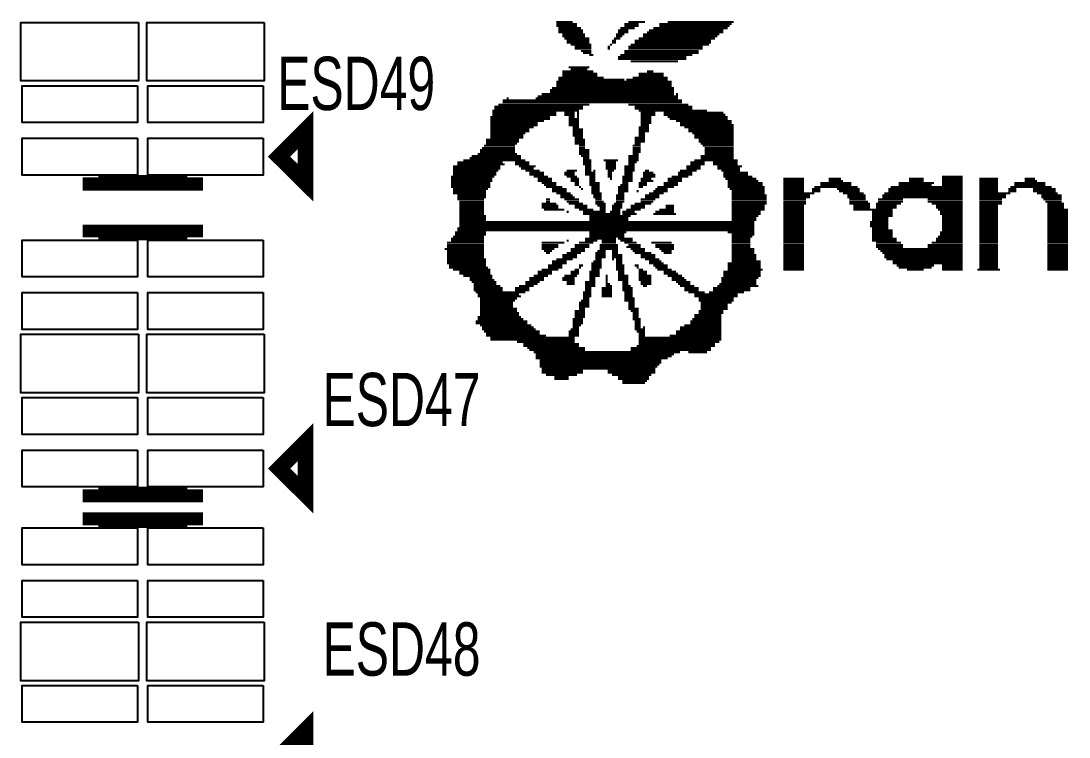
# Model space of a CAD drawing. Extents: x -74 to 86, y -71 to 30.
# Drawn here: x -22.48 to -12.5, y -4.8 to 2.03 of the extents above; entities that cross this region are included whole.
import ezdxf

# ---------------------------------------------------------------- set-up
doc = ezdxf.new("R2010")
doc.units = 0
for name, color, linetype in [('BG_SILKSCREEN_TOP', 2, 'CONTINUOUS'), ('PG_SILKSCREEN_TOP', 6, 'CONTINUOUS'), ('PIN_SOLDERMASK_TOP', 7, 'CONTINUOUS'), ('RD_SILKSCREEN_TOP', 8, 'CONTINUOUS')]:
    doc.layers.add(name, color=color, linetype=linetype)

msp = doc.modelspace()

# ---------------------------------------------------------------- linework, layer by layer
at = {"layer": 'BG_SILKSCREEN_TOP', "const_width": 0.019558}
for points in [[(-17.383506, 2.01676), (-17.22628, 2.01676)], [(-17.383506, 1.997202), (-17.18691, 1.997202)], [(-16.734536, 1.997202), (-16.596868, 1.997202)], [(-16.695166, 2.01676), (-16.53794, 2.01676)], [(-16.400272, 1.997202), (-15.711932, 1.997202)], [(-16.321532, 2.01676), (-15.69212, 2.01676)], [(-17.383506, 1.977644), (-17.18691, 1.977644)], [(-17.363948, 1.957832), (-17.14754, 1.957832)], [(-17.363948, 1.938274), (-17.127982, 1.938274)], [(-17.363948, 1.918462), (-17.127982, 1.918462)], [(-17.324578, 1.898904), (-17.10817, 1.898904)], [(-16.813276, 1.898904), (-16.734536, 1.898904)], [(-16.793464, 1.938274), (-16.695166, 1.938274)], [(-16.793464, 1.918462), (-16.695166, 1.918462)], [(-16.773906, 1.957832), (-16.636238, 1.957832)], [(-16.734536, 1.977644), (-16.596868, 1.977644)], [(-16.557498, 1.898904), (-15.829788, 1.898904)], [(-16.518128, 1.918462), (-15.790672, 1.918462)], [(-16.49857, 1.938274), (-15.790672, 1.938274)], [(-16.4592, 1.957832), (-15.751302, 1.957832)], [(-16.400272, 1.977644), (-15.73149, 1.977644)], [(-17.324578, 1.879092), (-17.10817, 1.879092)], [(-17.304766, 1.859534), (-17.0688, 1.859534)], [(-17.285208, 1.839976), (-17.0688, 1.839976)], [(-17.285208, 1.820164), (-17.0688, 1.820164)], [(-17.245838, 1.800606), (-17.049242, 1.800606)], [(-16.872204, 1.800606), (-16.852646, 1.800606)], [(-16.852646, 1.839976), (-16.813276, 1.839976)], [(-16.852646, 1.820164), (-16.813276, 1.820164)], [(-16.832834, 1.859534), (-16.773906, 1.859534)], [(-16.813276, 1.879092), (-16.754094, 1.879092)], [(-16.675608, 1.800606), (-15.92834, 1.800606)], [(-16.636238, 1.839976), (-15.908528, 1.839976)], [(-16.636238, 1.820164), (-15.908528, 1.820164)], [(-16.596868, 1.859534), (-15.869158, 1.859534)], [(-16.557498, 1.879092), (-15.8496, 1.879092)], [(-17.206468, 1.780794), (-17.049242, 1.780794)], [(-17.206468, 1.761236), (-17.049242, 1.761236)], [(-17.14754, 1.741424), (-17.049242, 1.741424)], [(-17.127982, 1.721866), (-17.049242, 1.721866)], [(-17.0688, 1.702308), (-17.02943, 1.702308)], [(-16.891762, 1.780794), (-16.872204, 1.780794)], [(-16.891762, 1.761236), (-16.872204, 1.761236)], [(-16.773906, 1.702308), (-16.085566, 1.702308)], [(-16.734536, 1.741424), (-16.026638, 1.741424)], [(-16.734536, 1.721866), (-16.026638, 1.721866)], [(-16.695166, 1.780794), (-15.987268, 1.780794)], [(-16.695166, 1.761236), (-15.987268, 1.761236)], [(-16.793464, 1.682496), (-16.144494, 1.682496)], [(-16.793464, 1.662938), (-16.144494, 1.662938)], [(-16.675608, 1.643126), (-16.223234, 1.643126)], [(-17.324578, 1.544828), (-17.02943, 1.544828)], [(-17.324578, 1.52527), (-16.990314, 1.52527)], [(-17.324578, 1.505458), (-16.990314, 1.505458)], [(-17.265396, 1.584198), (-17.0688, 1.584198)], [(-17.245838, 1.56464), (-17.088612, 1.56464)], [(-16.596868, 1.52527), (-16.360902, 1.52527)], [(-16.596868, 1.505458), (-16.360902, 1.505458)], [(-16.518128, 1.544828), (-16.4592, 1.544828)], [(-17.383506, 1.44653), (-16.282162, 1.44653)], [(-17.383506, 1.426972), (-16.282162, 1.426972)], [(-17.383506, 1.40716), (-16.282162, 1.40716)], [(-17.363948, 1.4859), (-16.931132, 1.4859)], [(-17.363948, 1.466088), (-16.734536, 1.466088)], [(-16.714978, 1.466088), (-16.321532, 1.466088)], [(-16.655796, 1.4859), (-16.321532, 1.4859)], [(-17.855438, 1.289304), (-17.83588, 1.289304)], [(-17.580102, 1.289304), (-16.223234, 1.289304)], [(-17.560544, 1.308862), (-16.223234, 1.308862)], [(-17.521174, 1.328674), (-16.262604, 1.328674)], [(-17.442434, 1.36779), (-16.262604, 1.36779)], [(-17.442434, 1.348232), (-16.262604, 1.348232)], [(-17.422876, 1.387602), (-16.262604, 1.387602)], [(-16.242792, 1.328674), (-16.223234, 1.328674)], [(-17.973548, 1.210564), (-17.127982, 1.210564)], [(-17.973548, 1.191006), (-17.127982, 1.191006)], [(-17.934178, 1.230122), (-17.0688, 1.230122)], [(-17.894808, 1.269492), (-16.183864, 1.269492)], [(-17.894808, 1.249934), (-16.183864, 1.249934)], [(-16.695166, 1.230122), (-16.124936, 1.230122)], [(-16.636238, 1.210564), (-16.085566, 1.210564)], [(-16.636238, 1.191006), (-16.085566, 1.191006)], [(-18.012918, 1.112266), (-17.442434, 1.112266)], [(-18.012918, 1.092454), (-17.442434, 1.092454)], [(-17.993106, 1.171194), (-17.167098, 1.171194)], [(-17.993106, 1.151636), (-17.383506, 1.151636)], [(-17.993106, 1.131824), (-17.383506, 1.131824)], [(-17.304766, 1.151636), (-17.206468, 1.151636)], [(-17.304766, 1.131824), (-17.206468, 1.131824)], [(-17.265396, 1.112266), (-17.206468, 1.112266)], [(-17.265396, 1.092454), (-17.167098, 1.092454)], [(-17.18691, 1.151636), (-17.167098, 1.151636)], [(-17.18691, 1.131824), (-17.167098, 1.131824)], [(-17.18691, 1.112266), (-17.167098, 1.112266)], [(-16.596868, 1.171194), (-15.947898, 1.171194)], [(-16.57731, 1.151636), (-16.439642, 1.151636)], [(-16.57731, 1.131824), (-16.439642, 1.131824)], [(-16.57731, 1.112266), (-16.478758, 1.112266)], [(-16.57731, 1.092454), (-16.478758, 1.092454)], [(-16.360902, 1.151636), (-15.790672, 1.151636)], [(-16.360902, 1.131824), (-15.77086, 1.131824)], [(-16.321532, 1.112266), (-15.751302, 1.112266)], [(-16.301974, 1.092454), (-15.751302, 1.092454)], [(-18.012918, 1.072896), (-17.501616, 1.072896)], [(-18.012918, 1.053338), (-17.560544, 1.053338)], [(-18.012918, 1.033526), (-17.560544, 1.033526)], [(-18.012918, 1.013968), (-17.599914, 1.013968)], [(-18.012918, 0.994156), (-17.639284, 0.994156)], [(-17.265396, 1.072896), (-17.167098, 1.072896)], [(-17.265396, 1.053338), (-17.167098, 1.053338)], [(-17.265396, 1.033526), (-17.167098, 1.033526)], [(-17.22628, 1.013968), (-17.167098, 1.013968)], [(-17.22628, 0.994156), (-17.127982, 0.994156)], [(-16.596868, 1.013968), (-16.49857, 1.013968)], [(-16.596868, 0.994156), (-16.49857, 0.994156)], [(-16.57731, 1.072896), (-16.478758, 1.072896)], [(-16.57731, 1.053338), (-16.478758, 1.053338)], [(-16.57731, 1.033526), (-16.49857, 1.033526)], [(-16.242792, 1.072896), (-15.711932, 1.072896)], [(-16.203676, 1.053338), (-15.711932, 1.053338)], [(-16.203676, 1.033526), (-15.69212, 1.033526)], [(-16.164306, 1.013968), (-15.69212, 1.013968)], [(-16.124936, 0.994156), (-15.69212, 0.994156)], [(-18.052034, 0.895858), (-17.737582, 0.895858)], [(-18.012918, 0.974598), (-17.639284, 0.974598)], [(-18.012918, 0.954786), (-17.6784, 0.954786)], [(-18.012918, 0.935228), (-17.698212, 0.935228)], [(-18.012918, 0.91567), (-17.698212, 0.91567)], [(-17.22628, 0.974598), (-17.127982, 0.974598)], [(-17.22628, 0.954786), (-17.127982, 0.954786)], [(-17.22628, 0.935228), (-17.127982, 0.935228)], [(-17.206468, 0.91567), (-17.127982, 0.91567)], [(-17.206468, 0.895858), (-17.10817, 0.895858)], [(-16.636238, 0.91567), (-16.53794, 0.91567)], [(-16.636238, 0.895858), (-16.53794, 0.895858)], [(-16.596868, 0.974598), (-16.49857, 0.974598)], [(-16.596868, 0.954786), (-16.53794, 0.954786)], [(-16.596868, 0.935228), (-16.53794, 0.935228)], [(-16.124936, 0.974598), (-15.69212, 0.974598)], [(-16.085566, 0.954786), (-15.69212, 0.954786)], [(-16.066008, 0.935228), (-15.69212, 0.935228)], [(-16.066008, 0.91567), (-15.69212, 0.91567)], [(-16.026638, 0.895858), (-15.69212, 0.895858)], [(-18.111216, 0.79756), (-17.776952, 0.79756)], [(-18.091404, 0.817118), (-17.776952, 0.817118)], [(-18.071846, 0.83693), (-17.776952, 0.83693)], [(-18.052034, 0.8763), (-17.737582, 0.8763)], [(-18.052034, 0.856488), (-17.75714, 0.856488)], [(-17.206468, 0.8763), (-17.10817, 0.8763)], [(-17.206468, 0.856488), (-17.10817, 0.856488)], [(-17.167098, 0.83693), (-17.10817, 0.83693)], [(-17.167098, 0.817118), (-17.10817, 0.817118)], [(-17.167098, 0.79756), (-17.0688, 0.79756)], [(-16.655796, 0.83693), (-16.57731, 0.83693)], [(-16.655796, 0.817118), (-16.57731, 0.817118)], [(-16.655796, 0.79756), (-16.57731, 0.79756)], [(-16.636238, 0.8763), (-16.53794, 0.8763)], [(-16.636238, 0.856488), (-16.57731, 0.856488)], [(-16.026638, 0.8763), (-15.69212, 0.8763)], [(-16.006826, 0.856488), (-15.69212, 0.856488)], [(-15.987268, 0.83693), (-15.69212, 0.83693)], [(-15.967456, 0.817118), (-15.69212, 0.817118)], [(-15.967456, 0.79756), (-15.69212, 0.79756)], [(-18.268442, 0.699262), (-17.6784, 0.699262)], [(-18.209514, 0.71882), (-17.71777, 0.71882)], [(-18.189702, 0.738632), (-17.71777, 0.738632)], [(-18.130774, 0.75819), (-17.75714, 0.75819)], [(-18.111216, 0.778002), (-17.776952, 0.778002)], [(-17.167098, 0.778002), (-17.0688, 0.778002)], [(-17.167098, 0.75819), (-17.0688, 0.75819)], [(-17.14754, 0.738632), (-17.0688, 0.738632)], [(-17.127982, 0.71882), (-17.0688, 0.71882)], [(-17.127982, 0.699262), (-17.049242, 0.699262)], [(-16.931132, 0.699262), (-16.793464, 0.699262)], [(-16.695166, 0.738632), (-16.596868, 0.738632)], [(-16.695166, 0.71882), (-16.596868, 0.71882)], [(-16.695166, 0.699262), (-16.596868, 0.699262)], [(-16.655796, 0.778002), (-16.57731, 0.778002)], [(-16.655796, 0.75819), (-16.596868, 0.75819)], [(-16.066008, 0.699262), (-15.653004, 0.699262)], [(-16.006826, 0.738632), (-15.69212, 0.738632)], [(-16.006826, 0.71882), (-15.69212, 0.71882)], [(-15.967456, 0.778002), (-15.69212, 0.778002)], [(-15.967456, 0.75819), (-15.69212, 0.75819)], [(-18.36674, 0.640334), (-17.91462, 0.640334)], [(-18.36674, 0.620522), (-17.91462, 0.620522)], [(-18.36674, 0.600964), (-17.934178, 0.600964)], [(-18.32737, 0.67945), (-17.894808, 0.67945)], [(-18.32737, 0.659892), (-17.87525, 0.659892)], [(-17.776952, 0.67945), (-17.639284, 0.67945)], [(-17.776952, 0.659892), (-17.639284, 0.659892)], [(-17.737582, 0.640334), (-17.580102, 0.640334)], [(-17.71777, 0.620522), (-17.599914, 0.620522)], [(-17.6784, 0.600964), (-17.540732, 0.600964)], [(-17.285208, 0.600964), (-17.18691, 0.600964)], [(-17.127982, 0.67945), (-17.049242, 0.67945)], [(-17.127982, 0.659892), (-17.049242, 0.659892)], [(-17.10817, 0.640334), (-17.049242, 0.640334)], [(-17.10817, 0.620522), (-17.049242, 0.620522)], [(-17.10817, 0.600964), (-17.049242, 0.600964)], [(-17.02943, 0.600964), (-17.009872, 0.600964)], [(-16.911574, 0.67945), (-16.813276, 0.67945)], [(-16.911574, 0.659892), (-16.813276, 0.659892)], [(-16.911574, 0.640334), (-16.813276, 0.640334)], [(-16.911574, 0.620522), (-16.813276, 0.620522)], [(-16.891762, 0.600964), (-16.832834, 0.600964)], [(-16.734536, 0.640334), (-16.636238, 0.640334)], [(-16.734536, 0.620522), (-16.636238, 0.620522)], [(-16.734536, 0.600964), (-16.636238, 0.600964)], [(-16.695166, 0.67945), (-16.616426, 0.67945)], [(-16.695166, 0.659892), (-16.636238, 0.659892)], [(-16.53794, 0.600964), (-16.49857, 0.600964)], [(-16.203676, 0.600964), (-16.046196, 0.600964)], [(-16.144494, 0.640334), (-16.006826, 0.640334)], [(-16.144494, 0.620522), (-16.006826, 0.620522)], [(-16.105124, 0.67945), (-15.967456, 0.67945)], [(-16.105124, 0.659892), (-15.967456, 0.659892)], [(-15.88897, 0.67945), (-15.653004, 0.67945)], [(-15.88897, 0.659892), (-15.653004, 0.659892)], [(-15.8496, 0.640334), (-15.613634, 0.640334)], [(-15.8496, 0.620522), (-15.633192, 0.620522)], [(-15.81023, 0.600964), (-15.633192, 0.600964)], [(-18.386552, 0.541782), (-17.973548, 0.541782)], [(-18.386552, 0.522224), (-17.993106, 0.522224)], [(-18.386552, 0.502666), (-17.993106, 0.502666)], [(-18.36674, 0.581152), (-17.953736, 0.581152)], [(-18.36674, 0.561594), (-17.953736, 0.561594)], [(-17.639284, 0.581152), (-17.501616, 0.581152)], [(-17.639284, 0.561594), (-17.501616, 0.561594)], [(-17.599914, 0.541782), (-17.462246, 0.541782)], [(-17.560544, 0.522224), (-17.422876, 0.522224)], [(-17.560544, 0.502666), (-17.422876, 0.502666)], [(-17.304766, 0.581152), (-17.206468, 0.581152)], [(-17.304766, 0.561594), (-17.206468, 0.561594)], [(-17.285208, 0.541782), (-17.18691, 0.541782)], [(-17.245838, 0.522224), (-17.167098, 0.522224)], [(-17.245838, 0.502666), (-17.167098, 0.502666)], [(-17.10817, 0.581152), (-17.009872, 0.581152)], [(-17.10817, 0.561594), (-17.009872, 0.561594)], [(-17.0688, 0.541782), (-17.009872, 0.541782)], [(-17.0688, 0.522224), (-17.009872, 0.522224)], [(-17.0688, 0.502666), (-17.009872, 0.502666)], [(-16.891762, 0.581152), (-16.852646, 0.581152)], [(-16.891762, 0.561594), (-16.852646, 0.561594)], [(-16.891762, 0.541782), (-16.852646, 0.541782)], [(-16.872204, 0.522224), (-16.852646, 0.522224)], [(-16.754094, 0.541782), (-16.655796, 0.541782)], [(-16.754094, 0.522224), (-16.655796, 0.522224)], [(-16.754094, 0.502666), (-16.655796, 0.502666)], [(-16.734536, 0.581152), (-16.655796, 0.581152)], [(-16.734536, 0.561594), (-16.655796, 0.561594)], [(-16.57731, 0.522224), (-16.478758, 0.522224)], [(-16.57731, 0.502666), (-16.4592, 0.502666)], [(-16.557498, 0.581152), (-16.4592, 0.581152)], [(-16.557498, 0.561594), (-16.439642, 0.561594)], [(-16.557498, 0.541782), (-16.439642, 0.541782)], [(-16.321532, 0.522224), (-16.183864, 0.522224)], [(-16.321532, 0.502666), (-16.183864, 0.502666)], [(-16.282162, 0.541782), (-16.124936, 0.541782)], [(-16.223234, 0.581152), (-16.085566, 0.581152)], [(-16.223234, 0.561594), (-16.085566, 0.561594)], [(-15.790672, 0.581152), (-15.554452, 0.581152)], [(-15.790672, 0.561594), (-15.554452, 0.561594)], [(-15.790672, 0.541782), (-15.515336, 0.541782)], [(-15.77086, 0.522224), (-15.475966, 0.522224)], [(-15.751302, 0.502666), (-15.456154, 0.502666)], [(-15.220188, 0.522224), (-15.023592, 0.522224)], [(-15.220188, 0.502666), (-15.023592, 0.502666)], [(-14.787626, 0.522224), (-14.669516, 0.522224)], [(-14.787626, 0.502666), (-14.649958, 0.502666)], [(-14.020546, 0.522224), (-13.882878, 0.522224)], [(-14.020546, 0.502666), (-13.882878, 0.502666)], [(-13.706094, 0.541782), (-13.509244, 0.541782)], [(-13.706094, 0.522224), (-13.509244, 0.522224)], [(-13.706094, 0.502666), (-13.509244, 0.502666)], [(-13.352018, 0.522224), (-13.17498, 0.522224)], [(-13.352018, 0.502666), (-13.17498, 0.502666)], [(-12.919456, 0.522224), (-12.820904, 0.522224)], [(-12.919456, 0.502666), (-12.801346, 0.502666)], [(-18.386552, 0.482854), (-18.012918, 0.482854)], [(-18.386552, 0.463296), (-18.012918, 0.463296)], [(-18.386552, 0.443484), (-18.012918, 0.443484)], [(-18.36674, 0.423926), (-18.032476, 0.423926)], [(-18.36674, 0.404368), (-18.052034, 0.404368)], [(-17.521174, 0.482854), (-17.383506, 0.482854)], [(-17.501616, 0.463296), (-17.383506, 0.463296)], [(-17.481804, 0.443484), (-17.324578, 0.443484)], [(-17.422876, 0.423926), (-17.285208, 0.423926)], [(-17.422876, 0.404368), (-17.285208, 0.404368)], [(-17.206468, 0.482854), (-17.167098, 0.482854)], [(-17.206468, 0.463296), (-17.167098, 0.463296)], [(-17.167098, 0.443484), (-17.14754, 0.443484)], [(-17.14754, 0.423926), (-17.127982, 0.423926)], [(-17.0688, 0.482854), (-16.970502, 0.482854)], [(-17.0688, 0.463296), (-16.970502, 0.463296)], [(-17.049242, 0.443484), (-16.970502, 0.443484)], [(-17.049242, 0.423926), (-16.970502, 0.423926)], [(-17.049242, 0.404368), (-16.970502, 0.404368)], [(-16.793464, 0.443484), (-16.695166, 0.443484)], [(-16.793464, 0.423926), (-16.695166, 0.423926)], [(-16.793464, 0.404368), (-16.695166, 0.404368)], [(-16.773906, 0.463296), (-16.695166, 0.463296)], [(-16.754094, 0.482854), (-16.695166, 0.482854)], [(-16.616426, 0.404368), (-16.596868, 0.404368)], [(-16.596868, 0.482854), (-16.518128, 0.482854)], [(-16.596868, 0.463296), (-16.518128, 0.463296)], [(-16.596868, 0.443484), (-16.557498, 0.443484)], [(-16.4592, 0.404368), (-16.321532, 0.404368)], [(-16.439642, 0.423926), (-16.321532, 0.423926)], [(-16.41983, 0.443484), (-16.262604, 0.443484)], [(-16.360902, 0.482854), (-16.223234, 0.482854)], [(-16.360902, 0.463296), (-16.223234, 0.463296)], [(-15.751302, 0.482854), (-15.417038, 0.482854)], [(-15.751302, 0.463296), (-15.417038, 0.463296)], [(-15.751302, 0.443484), (-15.397226, 0.443484)], [(-15.73149, 0.423926), (-15.397226, 0.423926)], [(-15.711932, 0.404368), (-15.397226, 0.404368)], [(-15.220188, 0.482854), (-15.023592, 0.482854)], [(-15.220188, 0.463296), (-15.023592, 0.463296)], [(-15.220188, 0.443484), (-15.023592, 0.443484)], [(-15.220188, 0.423926), (-15.023592, 0.423926)], [(-15.220188, 0.404368), (-15.023592, 0.404368)], [(-14.944852, 0.423926), (-14.866366, 0.423926)], [(-14.944852, 0.404368), (-14.866366, 0.404368)], [(-14.925294, 0.443484), (-14.51229, 0.443484)], [(-14.866366, 0.482854), (-14.571218, 0.482854)], [(-14.866366, 0.463296), (-14.571218, 0.463296)], [(-14.708886, 0.423926), (-14.492732, 0.423926)], [(-14.689328, 0.404368), (-14.492732, 0.404368)], [(-14.217396, 0.423926), (-13.509244, 0.423926)], [(-14.217396, 0.404368), (-13.509244, 0.404368)], [(-14.197584, 0.443484), (-13.509244, 0.443484)], [(-14.118844, 0.482854), (-13.78458, 0.482854)], [(-14.118844, 0.463296), (-13.804392, 0.463296)], [(-13.706094, 0.482854), (-13.509244, 0.482854)], [(-13.706094, 0.463296), (-13.509244, 0.463296)], [(-13.352018, 0.482854), (-13.17498, 0.482854)], [(-13.352018, 0.463296), (-13.17498, 0.463296)], [(-13.352018, 0.443484), (-13.17498, 0.443484)], [(-13.352018, 0.423926), (-13.17498, 0.423926)], [(-13.352018, 0.404368), (-13.17498, 0.404368)], [(-13.076682, 0.423926), (-12.997942, 0.423926)], [(-13.076682, 0.404368), (-12.997942, 0.404368)], [(-13.057124, 0.443484), (-12.663678, 0.443484)], [(-13.017754, 0.482854), (-12.722606, 0.482854)], [(-13.017754, 0.463296), (-12.722606, 0.463296)], [(-12.840716, 0.423926), (-12.624308, 0.423926)], [(-12.840716, 0.404368), (-12.624308, 0.404368)], [(-18.36674, 0.384556), (-18.052034, 0.384556)], [(-18.32737, 0.364998), (-18.052034, 0.364998)], [(-18.32737, 0.345186), (-18.052034, 0.345186)], [(-18.32737, 0.325628), (-18.071846, 0.325628)], [(-18.307812, 0.305816), (-18.071846, 0.305816)], [(-17.481804, 0.325628), (-17.442434, 0.325628)], [(-17.481804, 0.305816), (-17.442434, 0.305816)], [(-17.383506, 0.384556), (-17.245838, 0.384556)], [(-17.344136, 0.364998), (-17.22628, 0.364998)], [(-17.344136, 0.345186), (-17.206468, 0.345186)], [(-17.304766, 0.325628), (-17.167098, 0.325628)], [(-17.285208, 0.305816), (-17.167098, 0.305816)], [(-17.049242, 0.384556), (-16.950944, 0.384556)], [(-17.02943, 0.364998), (-16.950944, 0.364998)], [(-17.02943, 0.345186), (-16.950944, 0.345186)], [(-17.009872, 0.325628), (-16.950944, 0.325628)], [(-17.009872, 0.305816), (-16.931132, 0.305816)], [(-16.813276, 0.364998), (-16.734536, 0.364998)], [(-16.813276, 0.345186), (-16.734536, 0.345186)], [(-16.813276, 0.325628), (-16.734536, 0.325628)], [(-16.813276, 0.305816), (-16.734536, 0.305816)], [(-16.793464, 0.384556), (-16.734536, 0.384556)], [(-16.57731, 0.325628), (-16.439642, 0.325628)], [(-16.57731, 0.305816), (-16.4592, 0.305816)], [(-16.53794, 0.364998), (-16.400272, 0.364998)], [(-16.53794, 0.345186), (-16.400272, 0.345186)], [(-16.49857, 0.384556), (-16.360902, 0.384556)], [(-15.711932, 0.384556), (-15.397226, 0.384556)], [(-15.711932, 0.364998), (-15.377668, 0.364998)], [(-15.711932, 0.345186), (-15.377668, 0.345186)], [(-15.711932, 0.325628), (-15.377668, 0.325628)], [(-15.711932, 0.305816), (-15.377668, 0.305816)], [(-15.220188, 0.384556), (-14.925294, 0.384556)], [(-15.220188, 0.364998), (-14.964664, 0.364998)], [(-15.220188, 0.345186), (-14.964664, 0.345186)], [(-15.220188, 0.325628), (-15.004034, 0.325628)], [(-15.220188, 0.305816), (-15.004034, 0.305816)], [(-14.649958, 0.384556), (-14.453362, 0.384556)], [(-14.610588, 0.364998), (-14.43355, 0.364998)], [(-14.610588, 0.345186), (-14.43355, 0.345186)], [(-14.59103, 0.325628), (-14.43355, 0.325628)], [(-14.59103, 0.305816), (-14.413992, 0.305816)], [(-14.315694, 0.325628), (-14.079728, 0.325628)], [(-14.315694, 0.305816), (-14.079728, 0.305816)], [(-14.276324, 0.364998), (-13.509244, 0.364998)], [(-14.276324, 0.345186), (-13.509244, 0.345186)], [(-14.256512, 0.384556), (-13.509244, 0.384556)], [(-13.843762, 0.325628), (-13.509244, 0.325628)], [(-13.843762, 0.305816), (-13.509244, 0.305816)], [(-13.352018, 0.384556), (-13.057124, 0.384556)], [(-13.352018, 0.364998), (-13.09624, 0.364998)], [(-13.352018, 0.345186), (-13.09624, 0.345186)], [(-13.352018, 0.325628), (-13.13561, 0.325628)], [(-13.352018, 0.305816), (-13.13561, 0.305816)], [(-12.801346, 0.384556), (-12.60475, 0.384556)], [(-12.761976, 0.364998), (-12.56538, 0.364998)], [(-12.761976, 0.345186), (-12.56538, 0.345186)], [(-12.742418, 0.325628), (-12.56538, 0.325628)], [(-12.722606, 0.305816), (-12.56538, 0.305816)], [(-18.307812, 0.286258), (-18.071846, 0.286258)], [(-18.307812, 0.2667), (-18.071846, 0.2667)], [(-18.307812, 0.246888), (-18.071846, 0.246888)], [(-18.307812, 0.22733), (-18.071846, 0.22733)], [(-18.307812, 0.207518), (-18.071846, 0.207518)], [(-17.521174, 0.286258), (-17.383506, 0.286258)], [(-17.521174, 0.2667), (-17.363948, 0.2667)], [(-17.521174, 0.246888), (-17.363948, 0.246888)], [(-17.501616, 0.22733), (-17.304766, 0.22733)], [(-17.285208, 0.207518), (-17.265396, 0.207518)], [(-17.265396, 0.286258), (-17.127982, 0.286258)], [(-17.206468, 0.2667), (-17.088612, 0.2667)], [(-17.206468, 0.246888), (-17.088612, 0.246888)], [(-17.167098, 0.22733), (-17.02943, 0.22733)], [(-17.127982, 0.207518), (-16.911574, 0.207518)], [(-17.009872, 0.286258), (-16.911574, 0.286258)], [(-16.990314, 0.2667), (-16.911574, 0.2667)], [(-16.970502, 0.246888), (-16.911574, 0.246888)], [(-16.970502, 0.22733), (-16.911574, 0.22733)], [(-16.872204, 0.207518), (-16.773906, 0.207518)], [(-16.852646, 0.2667), (-16.754094, 0.2667)], [(-16.852646, 0.246888), (-16.754094, 0.246888)], [(-16.852646, 0.22733), (-16.773906, 0.22733)], [(-16.832834, 0.286258), (-16.754094, 0.286258)], [(-16.754094, 0.207518), (-16.636238, 0.207518)], [(-16.714978, 0.22733), (-16.57731, 0.22733)], [(-16.675608, 0.2667), (-16.53794, 0.2667)], [(-16.675608, 0.246888), (-16.53794, 0.246888)], [(-16.636238, 0.286258), (-16.478758, 0.286258)], [(-16.439642, 0.207518), (-16.262604, 0.207518)], [(-16.400272, 0.22733), (-16.262604, 0.22733)], [(-16.34109, 0.2667), (-16.262604, 0.2667)], [(-16.34109, 0.246888), (-16.262604, 0.246888)], [(-15.711932, 0.286258), (-15.377668, 0.286258)], [(-15.711932, 0.2667), (-15.397226, 0.2667)], [(-15.711932, 0.246888), (-15.397226, 0.246888)], [(-15.711932, 0.22733), (-15.397226, 0.22733)], [(-15.711932, 0.207518), (-15.436596, 0.207518)], [(-15.220188, 0.286258), (-15.004034, 0.286258)], [(-15.220188, 0.2667), (-15.023592, 0.2667)], [(-15.220188, 0.246888), (-15.023592, 0.246888)], [(-15.220188, 0.22733), (-15.023592, 0.22733)], [(-15.220188, 0.207518), (-15.023592, 0.207518)], [(-14.59103, 0.286258), (-14.39418, 0.286258)], [(-14.55166, 0.2667), (-14.39418, 0.2667)], [(-14.55166, 0.246888), (-14.39418, 0.246888)], [(-14.55166, 0.22733), (-14.178026, 0.22733)], [(-14.374622, 0.207518), (-14.178026, 0.207518)], [(-14.335252, 0.286258), (-14.099286, 0.286258)], [(-14.335252, 0.2667), (-14.138656, 0.2667)], [(-14.335252, 0.246888), (-14.138656, 0.246888)], [(-13.804392, 0.286258), (-13.509244, 0.286258)], [(-13.765022, 0.2667), (-13.509244, 0.2667)], [(-13.765022, 0.246888), (-13.509244, 0.246888)], [(-13.74521, 0.22733), (-13.509244, 0.22733)], [(-13.725652, 0.207518), (-13.509244, 0.207518)], [(-13.352018, 0.286258), (-13.13561, 0.286258)], [(-13.352018, 0.2667), (-13.17498, 0.2667)], [(-13.352018, 0.246888), (-13.17498, 0.246888)], [(-13.352018, 0.22733), (-13.17498, 0.22733)], [(-13.352018, 0.207518), (-13.17498, 0.207518)], [(-12.703048, 0.286258), (-12.545568, 0.286258)], [(-12.703048, 0.2667), (-12.545568, 0.2667)], [(-12.703048, 0.246888), (-12.545568, 0.246888)], [(-12.703048, 0.22733), (-12.506452, 0.22733)], [(-12.703048, 0.207518), (-12.506452, 0.207518)], [(-18.307812, 0.18796), (-18.071846, 0.18796)], [(-18.307812, 0.168148), (-18.052034, 0.168148)], [(-18.307812, 0.14859), (-18.052034, 0.14859)], [(-18.307812, 0.129032), (-18.052034, 0.129032)], [(-18.307812, 0.10922), (-15.495524, 0.10922)], [(-17.127982, 0.18796), (-16.773906, 0.18796)], [(-17.0688, 0.168148), (-16.675608, 0.168148)], [(-17.0688, 0.14859), (-16.695166, 0.14859)], [(-17.0688, 0.129032), (-16.695166, 0.129032)], [(-16.754094, 0.18796), (-16.616426, 0.18796)], [(-16.4592, 0.18796), (-16.242792, 0.18796)], [(-15.711932, 0.18796), (-15.436596, 0.18796)], [(-15.711932, 0.168148), (-15.456154, 0.168148)], [(-15.711932, 0.14859), (-15.475966, 0.14859)], [(-15.711932, 0.129032), (-15.475966, 0.129032)], [(-15.220188, 0.18796), (-15.023592, 0.18796)], [(-15.220188, 0.168148), (-15.023592, 0.168148)], [(-15.220188, 0.14859), (-15.023592, 0.14859)], [(-15.220188, 0.129032), (-15.023592, 0.129032)], [(-15.220188, 0.10922), (-15.023592, 0.10922)], [(-14.39418, 0.10922), (-14.217396, 0.10922)], [(-14.374622, 0.18796), (-14.178026, 0.18796)], [(-14.374622, 0.168148), (-14.178026, 0.168148)], [(-14.374622, 0.14859), (-14.217396, 0.14859)], [(-14.374622, 0.129032), (-14.217396, 0.129032)], [(-13.725652, 0.18796), (-13.509244, 0.18796)], [(-13.706094, 0.168148), (-13.509244, 0.168148)], [(-13.706094, 0.14859), (-13.509244, 0.14859)], [(-13.706094, 0.129032), (-13.509244, 0.129032)], [(-13.706094, 0.10922), (-13.509244, 0.10922)], [(-13.352018, 0.18796), (-13.17498, 0.18796)], [(-13.352018, 0.168148), (-13.17498, 0.168148)], [(-13.352018, 0.14859), (-13.17498, 0.14859)], [(-13.352018, 0.129032), (-13.17498, 0.129032)], [(-13.352018, 0.10922), (-13.17498, 0.10922)], [(-12.703048, 0.18796), (-12.506452, 0.18796)], [(-12.703048, 0.168148), (-12.506452, 0.168148)], [(-12.703048, 0.14859), (-12.506452, 0.14859)], [(-12.703048, 0.129032), (-12.506452, 0.129032)], [(-12.703048, 0.10922), (-12.506452, 0.10922)], [(-18.347182, 0.010922), (-18.052034, 0.010922)], [(-18.347182, -0.008636), (-18.052034, -0.008636)], [(-18.32737, 0.050292), (-15.495524, 0.050292)], [(-18.32737, 0.03048), (-15.495524, 0.03048)], [(-18.307812, 0.089662), (-15.495524, 0.089662)], [(-18.307812, 0.06985), (-15.495524, 0.06985)], [(-17.0688, 0.010922), (-16.714978, 0.010922)], [(-17.0688, -0.008636), (-16.734536, -0.008636)], [(-15.751302, 0.010922), (-15.495524, 0.010922)], [(-15.711932, -0.008636), (-15.495524, -0.008636)], [(-15.220188, 0.089662), (-15.023592, 0.089662)], [(-15.220188, 0.06985), (-15.023592, 0.06985)], [(-15.220188, 0.050292), (-15.023592, 0.050292)], [(-15.220188, 0.03048), (-15.023592, 0.03048)], [(-15.220188, 0.010922), (-15.023592, 0.010922)], [(-15.220188, -0.008636), (-15.023592, -0.008636)], [(-14.39418, 0.089662), (-14.217396, 0.089662)], [(-14.39418, 0.06985), (-14.217396, 0.06985)], [(-14.374622, 0.050292), (-14.217396, 0.050292)], [(-14.374622, 0.03048), (-14.178026, 0.03048)], [(-14.374622, 0.010922), (-14.178026, 0.010922)], [(-14.374622, -0.008636), (-14.178026, -0.008636)], [(-13.725652, 0.010922), (-13.509244, 0.010922)], [(-13.725652, -0.008636), (-13.509244, -0.008636)], [(-13.706094, 0.089662), (-13.509244, 0.089662)], [(-13.706094, 0.06985), (-13.509244, 0.06985)], [(-13.706094, 0.050292), (-13.509244, 0.050292)], [(-13.706094, 0.03048), (-13.509244, 0.03048)], [(-13.352018, 0.089662), (-13.17498, 0.089662)], [(-13.352018, 0.06985), (-13.17498, 0.06985)], [(-13.352018, 0.050292), (-13.17498, 0.050292)], [(-13.352018, 0.03048), (-13.17498, 0.03048)], [(-13.352018, 0.010922), (-13.17498, 0.010922)], [(-13.352018, -0.008636), (-13.17498, -0.008636)], [(-12.703048, 0.089662), (-12.506452, 0.089662)], [(-12.703048, 0.06985), (-12.506452, 0.06985)], [(-12.703048, 0.050292), (-12.506452, 0.050292)], [(-12.703048, 0.03048), (-12.506452, 0.03048)], [(-12.703048, 0.010922), (-12.506452, 0.010922)], [(-12.703048, -0.008636), (-12.506452, -0.008636)], [(-18.425922, -0.087376), (-18.071846, -0.087376)], [(-18.425922, -0.107188), (-18.071846, -0.107188)], [(-18.386552, -0.048006), (-18.071846, -0.048006)], [(-18.386552, -0.067818), (-18.071846, -0.067818)], [(-18.36674, -0.028448), (-18.071846, -0.028448)], [(-17.521174, -0.087376), (-17.304766, -0.087376)], [(-17.521174, -0.107188), (-17.363948, -0.107188)], [(-17.285208, -0.067818), (-17.265396, -0.067818)], [(-17.206468, -0.107188), (-17.0688, -0.107188)], [(-17.167098, -0.087376), (-17.02943, -0.087376)], [(-17.10817, -0.048006), (-16.813276, -0.048006)], [(-17.10817, -0.067818), (-16.990314, -0.067818)], [(-17.0688, -0.028448), (-16.734536, -0.028448)], [(-16.970502, -0.107188), (-16.793464, -0.107188)], [(-16.950944, -0.067818), (-16.813276, -0.067818)], [(-16.950944, -0.087376), (-16.813276, -0.087376)], [(-16.793464, -0.048006), (-16.655796, -0.048006)], [(-16.773906, -0.067818), (-16.655796, -0.067818)], [(-16.734536, -0.087376), (-16.616426, -0.087376)], [(-16.695166, -0.107188), (-16.57731, -0.107188)], [(-16.478758, -0.087376), (-16.282162, -0.087376)], [(-16.439642, -0.107188), (-16.262604, -0.107188)], [(-15.711932, -0.028448), (-15.515336, -0.028448)], [(-15.711932, -0.048006), (-15.534894, -0.048006)], [(-15.711932, -0.067818), (-15.534894, -0.067818)], [(-15.711932, -0.087376), (-15.534894, -0.087376)], [(-15.711932, -0.107188), (-15.534894, -0.107188)], [(-15.220188, -0.028448), (-15.023592, -0.028448)], [(-15.220188, -0.048006), (-15.023592, -0.048006)], [(-15.220188, -0.067818), (-15.023592, -0.067818)], [(-15.220188, -0.087376), (-15.023592, -0.087376)], [(-15.220188, -0.107188), (-15.023592, -0.107188)], [(-14.374622, -0.028448), (-14.178026, -0.028448)], [(-14.374622, -0.048006), (-14.138656, -0.048006)], [(-14.374622, -0.067818), (-14.138656, -0.067818)], [(-14.335252, -0.087376), (-14.099286, -0.087376)], [(-14.335252, -0.107188), (-14.079728, -0.107188)], [(-13.843762, -0.107188), (-13.509244, -0.107188)], [(-13.804392, -0.087376), (-13.509244, -0.087376)], [(-13.765022, -0.048006), (-13.509244, -0.048006)], [(-13.765022, -0.067818), (-13.509244, -0.067818)], [(-13.74521, -0.028448), (-13.509244, -0.028448)], [(-13.352018, -0.028448), (-13.17498, -0.028448)], [(-13.352018, -0.048006), (-13.17498, -0.048006)], [(-13.352018, -0.067818), (-13.17498, -0.067818)], [(-13.352018, -0.087376), (-13.17498, -0.087376)], [(-13.352018, -0.107188), (-13.17498, -0.107188)], [(-12.703048, -0.028448), (-12.506452, -0.028448)], [(-12.703048, -0.048006), (-12.506452, -0.048006)], [(-12.703048, -0.067818), (-12.506452, -0.067818)], [(-12.703048, -0.087376), (-12.506452, -0.087376)], [(-12.703048, -0.107188), (-12.506452, -0.107188)], [(-18.44548, -0.146304), (-18.071846, -0.146304)], [(-18.425922, -0.126746), (-18.071846, -0.126746)], [(-18.425922, -0.166116), (-18.071846, -0.166116)], [(-18.425922, -0.185674), (-18.071846, -0.185674)], [(-18.425922, -0.205486), (-18.071846, -0.205486)], [(-17.521174, -0.126746), (-17.363948, -0.126746)], [(-17.521174, -0.146304), (-17.403064, -0.146304)], [(-17.501616, -0.166116), (-17.422876, -0.166116)], [(-17.481804, -0.185674), (-17.442434, -0.185674)], [(-17.324578, -0.205486), (-17.18691, -0.205486)], [(-17.285208, -0.185674), (-17.14754, -0.185674)], [(-17.245838, -0.146304), (-17.10817, -0.146304)], [(-17.245838, -0.166116), (-17.10817, -0.166116)], [(-17.206468, -0.126746), (-17.0688, -0.126746)], [(-17.009872, -0.185674), (-16.911574, -0.185674)], [(-17.009872, -0.205486), (-16.911574, -0.205486)], [(-16.990314, -0.166116), (-16.911574, -0.166116)], [(-16.970502, -0.126746), (-16.793464, -0.126746)], [(-16.970502, -0.146304), (-16.793464, -0.146304)], [(-16.852646, -0.166116), (-16.793464, -0.166116)], [(-16.852646, -0.185674), (-16.793464, -0.185674)], [(-16.852646, -0.205486), (-16.754094, -0.205486)], [(-16.714978, -0.126746), (-16.57731, -0.126746)], [(-16.675608, -0.146304), (-16.53794, -0.146304)], [(-16.655796, -0.166116), (-16.53794, -0.166116)], [(-16.636238, -0.185674), (-16.478758, -0.185674)], [(-16.57731, -0.205486), (-16.439642, -0.205486)], [(-16.439642, -0.126746), (-16.262604, -0.126746)], [(-16.400272, -0.146304), (-16.262604, -0.146304)], [(-16.38046, -0.166116), (-16.282162, -0.166116)], [(-16.360902, -0.185674), (-16.282162, -0.185674)], [(-15.711932, -0.126746), (-15.534894, -0.126746)], [(-15.711932, -0.146304), (-15.495524, -0.146304)], [(-15.711932, -0.166116), (-15.495524, -0.166116)], [(-15.711932, -0.185674), (-15.495524, -0.185674)], [(-15.711932, -0.205486), (-15.475966, -0.205486)], [(-15.220188, -0.126746), (-15.023592, -0.126746)], [(-15.220188, -0.146304), (-15.023592, -0.146304)], [(-15.220188, -0.166116), (-15.023592, -0.166116)], [(-15.220188, -0.185674), (-15.023592, -0.185674)], [(-15.220188, -0.205486), (-15.023592, -0.205486)], [(-14.335252, -0.126746), (-14.079728, -0.126746)], [(-14.315694, -0.146304), (-13.509244, -0.146304)], [(-14.295882, -0.166116), (-13.509244, -0.166116)], [(-14.276324, -0.185674), (-13.509244, -0.185674)], [(-14.256512, -0.205486), (-13.509244, -0.205486)], [(-13.843762, -0.126746), (-13.509244, -0.126746)], [(-13.352018, -0.126746), (-13.17498, -0.126746)], [(-13.352018, -0.146304), (-13.17498, -0.146304)], [(-13.352018, -0.166116), (-13.17498, -0.166116)], [(-13.352018, -0.185674), (-13.17498, -0.185674)], [(-13.352018, -0.205486), (-13.17498, -0.205486)], [(-12.703048, -0.126746), (-12.506452, -0.126746)], [(-12.703048, -0.146304), (-12.506452, -0.146304)], [(-12.703048, -0.166116), (-12.506452, -0.166116)], [(-12.703048, -0.185674), (-12.506452, -0.185674)], [(-12.703048, -0.205486), (-12.506452, -0.205486)], [(-18.425922, -0.225044), (-18.071846, -0.225044)], [(-18.425922, -0.244856), (-18.052034, -0.244856)], [(-18.425922, -0.264414), (-18.052034, -0.264414)], [(-18.425922, -0.283972), (-18.052034, -0.283972)], [(-18.40611, -0.303784), (-18.052034, -0.303784)], [(-17.462246, -0.303784), (-17.324578, -0.303784)], [(-17.422876, -0.264414), (-17.285208, -0.264414)], [(-17.422876, -0.283972), (-17.285208, -0.283972)], [(-17.383506, -0.244856), (-17.22628, -0.244856)], [(-17.324578, -0.225044), (-17.18691, -0.225044)], [(-17.167098, -0.303784), (-17.127982, -0.303784)], [(-17.049242, -0.283972), (-16.950944, -0.283972)], [(-17.049242, -0.303784), (-16.950944, -0.303784)], [(-17.02943, -0.264414), (-16.950944, -0.264414)], [(-17.009872, -0.225044), (-16.911574, -0.225044)], [(-17.009872, -0.244856), (-16.950944, -0.244856)], [(-16.852646, -0.225044), (-16.754094, -0.225044)], [(-16.852646, -0.244856), (-16.832834, -0.244856)], [(-16.813276, -0.244856), (-16.754094, -0.244856)], [(-16.813276, -0.264414), (-16.754094, -0.264414)], [(-16.813276, -0.283972), (-16.754094, -0.283972)], [(-16.813276, -0.303784), (-16.734536, -0.303784)], [(-16.636238, -0.303784), (-16.596868, -0.303784)], [(-16.57731, -0.225044), (-16.439642, -0.225044)], [(-16.53794, -0.244856), (-16.400272, -0.244856)], [(-16.49857, -0.264414), (-16.38046, -0.264414)], [(-16.49857, -0.283972), (-16.360902, -0.283972)], [(-16.4592, -0.303784), (-16.321532, -0.303784)], [(-15.751302, -0.283972), (-15.436596, -0.283972)], [(-15.751302, -0.303784), (-15.436596, -0.303784)], [(-15.711932, -0.225044), (-15.475966, -0.225044)], [(-15.711932, -0.244856), (-15.475966, -0.244856)], [(-15.711932, -0.264414), (-15.436596, -0.264414)], [(-15.220188, -0.225044), (-15.023592, -0.225044)], [(-15.220188, -0.244856), (-15.023592, -0.244856)], [(-15.220188, -0.264414), (-15.023592, -0.264414)], [(-15.220188, -0.283972), (-15.023592, -0.283972)], [(-15.220188, -0.303784), (-15.023592, -0.303784)], [(-14.256512, -0.225044), (-13.509244, -0.225044)], [(-14.236954, -0.244856), (-13.509244, -0.244856)], [(-14.178026, -0.264414), (-13.509244, -0.264414)], [(-14.178026, -0.283972), (-13.509244, -0.283972)], [(-14.138656, -0.303784), (-13.78458, -0.303784)], [(-13.706094, -0.303784), (-13.509244, -0.303784)], [(-13.352018, -0.225044), (-13.17498, -0.225044)], [(-13.352018, -0.244856), (-13.17498, -0.244856)], [(-13.352018, -0.264414), (-13.17498, -0.264414)], [(-13.352018, -0.283972), (-13.17498, -0.283972)], [(-13.352018, -0.303784), (-13.17498, -0.303784)], [(-12.703048, -0.225044), (-12.506452, -0.225044)], [(-12.703048, -0.244856), (-12.506452, -0.244856)], [(-12.703048, -0.264414), (-12.506452, -0.264414)], [(-12.703048, -0.283972), (-12.506452, -0.283972)], [(-12.703048, -0.303784), (-12.506452, -0.303784)], [(-18.40611, -0.323342), (-18.032476, -0.323342)], [(-18.36674, -0.343154), (-18.012918, -0.343154)], [(-18.307812, -0.362712), (-18.012918, -0.362712)], [(-18.307812, -0.38227), (-18.012918, -0.38227)], [(-18.268442, -0.402082), (-17.993106, -0.402082)], [(-17.599914, -0.402082), (-17.462246, -0.402082)], [(-17.560544, -0.362712), (-17.422876, -0.362712)], [(-17.560544, -0.38227), (-17.422876, -0.38227)], [(-17.521174, -0.343154), (-17.363948, -0.343154)], [(-17.462246, -0.323342), (-17.324578, -0.323342)], [(-17.304766, -0.402082), (-17.18691, -0.402082)], [(-17.245838, -0.362712), (-17.167098, -0.362712)], [(-17.245838, -0.38227), (-17.167098, -0.38227)], [(-17.206468, -0.343154), (-17.167098, -0.343154)], [(-17.167098, -0.323342), (-17.14754, -0.323342)], [(-17.0688, -0.362712), (-16.970502, -0.362712)], [(-17.0688, -0.38227), (-16.970502, -0.38227)], [(-17.0688, -0.402082), (-16.970502, -0.402082)], [(-17.049242, -0.323342), (-16.950944, -0.323342)], [(-17.049242, -0.343154), (-16.970502, -0.343154)], [(-16.911574, -0.402082), (-16.891762, -0.402082)], [(-16.813276, -0.323342), (-16.734536, -0.323342)], [(-16.813276, -0.343154), (-16.734536, -0.343154)], [(-16.793464, -0.362712), (-16.734536, -0.362712)], [(-16.793464, -0.38227), (-16.734536, -0.38227)], [(-16.793464, -0.402082), (-16.695166, -0.402082)], [(-16.616426, -0.323342), (-16.596868, -0.323342)], [(-16.596868, -0.343154), (-16.557498, -0.343154)], [(-16.596868, -0.362712), (-16.518128, -0.362712)], [(-16.596868, -0.38227), (-16.518128, -0.38227)], [(-16.596868, -0.402082), (-16.478758, -0.402082)], [(-16.439642, -0.323342), (-16.321532, -0.323342)], [(-16.41983, -0.343154), (-16.282162, -0.343154)], [(-16.360902, -0.362712), (-16.242792, -0.362712)], [(-16.360902, -0.38227), (-16.223234, -0.38227)], [(-16.321532, -0.402082), (-16.183864, -0.402082)], [(-15.790672, -0.362712), (-15.436596, -0.362712)], [(-15.790672, -0.38227), (-15.436596, -0.38227)], [(-15.790672, -0.402082), (-15.436596, -0.402082)], [(-15.751302, -0.323342), (-15.436596, -0.323342)], [(-15.751302, -0.343154), (-15.417038, -0.343154)], [(-15.220188, -0.323342), (-15.023592, -0.323342)], [(-15.220188, -0.343154), (-15.023592, -0.343154)], [(-14.118844, -0.323342), (-13.804392, -0.323342)], [(-14.040358, -0.343154), (-13.882878, -0.343154)], [(-13.706094, -0.323342), (-13.509244, -0.323342)], [(-13.706094, -0.343154), (-13.509244, -0.343154)], [(-13.371576, -0.343154), (-13.155422, -0.343154)], [(-13.352018, -0.323342), (-13.17498, -0.323342)], [(-12.703048, -0.323342), (-12.506452, -0.323342)], [(-12.703048, -0.343154), (-12.506452, -0.343154)], [(-18.209514, -0.42164), (-17.993106, -0.42164)], [(-18.209514, -0.441452), (-17.973548, -0.441452)], [(-18.189702, -0.46101), (-17.953736, -0.46101)], [(-18.170144, -0.480822), (-17.953736, -0.480822)], [(-18.170144, -0.50038), (-17.91462, -0.50038)], [(-17.737582, -0.50038), (-17.599914, -0.50038)], [(-17.6784, -0.46101), (-17.540732, -0.46101)], [(-17.6784, -0.480822), (-17.560544, -0.480822)], [(-17.639284, -0.42164), (-17.501616, -0.42164)], [(-17.639284, -0.441452), (-17.501616, -0.441452)], [(-17.324578, -0.42164), (-17.206468, -0.42164)], [(-17.324578, -0.441452), (-17.206468, -0.441452)], [(-17.285208, -0.46101), (-17.206468, -0.46101)], [(-17.285208, -0.480822), (-17.206468, -0.480822)], [(-17.10817, -0.46101), (-17.009872, -0.46101)], [(-17.10817, -0.480822), (-17.009872, -0.480822)], [(-17.10817, -0.50038), (-17.009872, -0.50038)], [(-17.0688, -0.42164), (-17.009872, -0.42164)], [(-17.0688, -0.441452), (-17.009872, -0.441452)], [(-16.911574, -0.42164), (-16.891762, -0.42164)], [(-16.911574, -0.441452), (-16.891762, -0.441452)], [(-16.911574, -0.46101), (-16.891762, -0.46101)], [(-16.911574, -0.480822), (-16.872204, -0.480822)], [(-16.911574, -0.50038), (-16.852646, -0.50038)], [(-16.793464, -0.42164), (-16.695166, -0.42164)], [(-16.793464, -0.441452), (-16.695166, -0.441452)], [(-16.754094, -0.46101), (-16.695166, -0.46101)], [(-16.754094, -0.480822), (-16.695166, -0.480822)], [(-16.754094, -0.50038), (-16.675608, -0.50038)], [(-16.596868, -0.42164), (-16.478758, -0.42164)], [(-16.596868, -0.441452), (-16.478758, -0.441452)], [(-16.57731, -0.46101), (-16.478758, -0.46101)], [(-16.57731, -0.480822), (-16.478758, -0.480822)], [(-16.557498, -0.50038), (-16.518128, -0.50038)], [(-16.282162, -0.42164), (-16.164306, -0.42164)], [(-16.282162, -0.441452), (-16.144494, -0.441452)], [(-16.242792, -0.46101), (-16.105124, -0.46101)], [(-16.223234, -0.480822), (-16.105124, -0.480822)], [(-16.203676, -0.50038), (-16.066008, -0.50038)], [(-15.8496, -0.50038), (-15.456154, -0.50038)], [(-15.829788, -0.480822), (-15.475966, -0.480822)], [(-15.81023, -0.42164), (-15.456154, -0.42164)], [(-15.81023, -0.441452), (-15.475966, -0.441452)], [(-15.81023, -0.46101), (-15.475966, -0.46101)], [(-18.170144, -0.519938), (-17.894808, -0.519938)], [(-18.170144, -0.53975), (-17.894808, -0.53975)], [(-18.150586, -0.559308), (-17.6784, -0.559308)], [(-18.130774, -0.57912), (-17.737582, -0.57912)], [(-18.130774, -0.598678), (-17.71777, -0.598678)], [(-17.776952, -0.519938), (-17.639284, -0.519938)], [(-17.776952, -0.53975), (-17.639284, -0.53975)], [(-17.127982, -0.559308), (-17.049242, -0.559308)], [(-17.127982, -0.57912), (-17.049242, -0.57912)], [(-17.127982, -0.598678), (-17.049242, -0.598678)], [(-17.10817, -0.519938), (-17.049242, -0.519938)], [(-17.10817, -0.53975), (-17.049242, -0.53975)], [(-16.950944, -0.519938), (-16.852646, -0.519938)], [(-16.950944, -0.53975), (-16.852646, -0.53975)], [(-16.950944, -0.559308), (-16.852646, -0.559308)], [(-16.950944, -0.57912), (-16.852646, -0.57912)], [(-16.950944, -0.598678), (-16.852646, -0.598678)], [(-16.754094, -0.519938), (-16.655796, -0.519938)], [(-16.754094, -0.53975), (-16.655796, -0.53975)], [(-16.734536, -0.559308), (-16.655796, -0.559308)], [(-16.734536, -0.57912), (-16.655796, -0.57912)], [(-16.734536, -0.598678), (-16.655796, -0.598678)], [(-16.164306, -0.519938), (-16.026638, -0.519938)], [(-16.164306, -0.53975), (-16.026638, -0.53975)], [(-16.124936, -0.559308), (-15.967456, -0.559308)], [(-16.066008, -0.57912), (-15.653004, -0.57912)], [(-16.066008, -0.598678), (-15.653004, -0.598678)], [(-15.92834, -0.559308), (-15.593822, -0.559308)], [(-15.88897, -0.519938), (-15.534894, -0.519938)], [(-15.88897, -0.53975), (-15.534894, -0.53975)], [(-18.111216, -0.61849), (-17.75714, -0.61849)], [(-18.111216, -0.638048), (-17.776952, -0.638048)], [(-18.111216, -0.657606), (-17.79651, -0.657606)], [(-18.111216, -0.677418), (-17.79651, -0.677418)], [(-18.111216, -0.696976), (-17.79651, -0.696976)], [(-17.167098, -0.657606), (-17.0688, -0.657606)], [(-17.167098, -0.677418), (-17.0688, -0.677418)], [(-17.167098, -0.696976), (-17.0688, -0.696976)], [(-17.14754, -0.638048), (-17.0688, -0.638048)], [(-17.127982, -0.61849), (-17.0688, -0.61849)], [(-16.734536, -0.61849), (-16.636238, -0.61849)], [(-16.734536, -0.638048), (-16.636238, -0.638048)], [(-16.695166, -0.657606), (-16.636238, -0.657606)], [(-16.695166, -0.677418), (-16.636238, -0.677418)], [(-16.695166, -0.696976), (-16.636238, -0.696976)], [(-16.026638, -0.61849), (-15.69212, -0.61849)], [(-16.026638, -0.638048), (-15.69212, -0.638048)], [(-16.006826, -0.657606), (-15.711932, -0.657606)], [(-16.006826, -0.677418), (-15.751302, -0.677418)], [(-16.006826, -0.696976), (-15.751302, -0.696976)], [(-18.130774, -0.795274), (-17.71777, -0.795274)], [(-18.111216, -0.716788), (-17.75714, -0.716788)], [(-18.111216, -0.736346), (-17.75714, -0.736346)], [(-18.111216, -0.756158), (-17.737582, -0.756158)], [(-18.111216, -0.775716), (-17.737582, -0.775716)], [(-17.206468, -0.736346), (-17.10817, -0.736346)], [(-17.206468, -0.756158), (-17.10817, -0.756158)], [(-17.206468, -0.775716), (-17.10817, -0.775716)], [(-17.206468, -0.795274), (-17.10817, -0.795274)], [(-17.167098, -0.716788), (-17.10817, -0.716788)], [(-16.695166, -0.716788), (-16.596868, -0.716788)], [(-16.675608, -0.736346), (-16.596868, -0.736346)], [(-16.655796, -0.756158), (-16.596868, -0.756158)], [(-16.655796, -0.775716), (-16.596868, -0.775716)], [(-16.655796, -0.795274), (-16.596868, -0.795274)], [(-16.066008, -0.775716), (-15.81023, -0.775716)], [(-16.066008, -0.795274), (-15.81023, -0.795274)], [(-16.026638, -0.736346), (-15.790672, -0.736346)], [(-16.026638, -0.756158), (-15.790672, -0.756158)], [(-16.006826, -0.716788), (-15.751302, -0.716788)], [(-18.150586, -0.834644), (-17.658842, -0.834644)], [(-18.150586, -0.854456), (-17.658842, -0.854456)], [(-18.130774, -0.815086), (-17.698212, -0.815086)], [(-18.111216, -0.874014), (-17.619472, -0.874014)], [(-18.091404, -0.893826), (-17.599914, -0.893826)], [(-17.22628, -0.815086), (-17.127982, -0.815086)], [(-17.22628, -0.834644), (-17.127982, -0.834644)], [(-17.22628, -0.854456), (-17.127982, -0.854456)], [(-17.22628, -0.874014), (-17.14754, -0.874014)], [(-17.22628, -0.893826), (-17.167098, -0.893826)], [(-16.655796, -0.815086), (-16.57731, -0.815086)], [(-16.636238, -0.834644), (-16.57731, -0.834644)], [(-16.636238, -0.854456), (-16.57731, -0.854456)], [(-16.636238, -0.874014), (-16.57731, -0.874014)], [(-16.636238, -0.893826), (-16.57731, -0.893826)], [(-16.557498, -0.893826), (-16.53794, -0.893826)], [(-16.203676, -0.893826), (-15.81023, -0.893826)], [(-16.164306, -0.874014), (-15.81023, -0.874014)], [(-16.105124, -0.834644), (-15.81023, -0.834644)], [(-16.105124, -0.854456), (-15.81023, -0.854456)], [(-16.085566, -0.815086), (-15.81023, -0.815086)], [(-18.091404, -0.913384), (-17.580102, -0.913384)], [(-18.071846, -0.932942), (-17.540732, -0.932942)], [(-18.052034, -0.952754), (-17.540732, -0.952754)], [(-18.052034, -0.972312), (-17.481804, -0.972312)], [(-18.012918, -0.992124), (-17.206468, -0.992124)], [(-17.265396, -0.932942), (-17.167098, -0.932942)], [(-17.265396, -0.952754), (-17.167098, -0.952754)], [(-17.265396, -0.972312), (-17.167098, -0.972312)], [(-17.245838, -0.913384), (-17.167098, -0.913384)], [(-16.636238, -0.913384), (-16.53794, -0.913384)], [(-16.616426, -0.932942), (-16.53794, -0.932942)], [(-16.596868, -0.952754), (-16.53794, -0.952754)], [(-16.596868, -0.972312), (-16.53794, -0.972312)], [(-16.596868, -0.992124), (-15.81023, -0.992124)], [(-16.301974, -0.972312), (-15.81023, -0.972312)], [(-16.242792, -0.932942), (-15.81023, -0.932942)], [(-16.242792, -0.952754), (-15.81023, -0.952754)], [(-16.203676, -0.913384), (-15.81023, -0.913384)], [(-18.012918, -1.011682), (-17.206468, -1.011682)], [(-17.75714, -1.031494), (-17.206468, -1.031494)], [(-17.698212, -1.051052), (-17.167098, -1.051052)], [(-17.698212, -1.07061), (-17.167098, -1.07061)], [(-17.658842, -1.090422), (-17.10817, -1.090422)], [(-16.675608, -1.090422), (-15.908528, -1.090422)], [(-16.616426, -1.07061), (-15.869158, -1.07061)], [(-16.596868, -1.011682), (-15.81023, -1.011682)], [(-16.596868, -1.031494), (-15.829788, -1.031494)], [(-16.596868, -1.051052), (-15.869158, -1.051052)], [(-17.639284, -1.10998), (-17.10817, -1.10998)], [(-17.599914, -1.129792), (-16.203676, -1.129792)], [(-17.580102, -1.14935), (-16.262604, -1.14935)], [(-17.580102, -1.168908), (-16.282162, -1.168908)], [(-17.580102, -1.18872), (-16.321532, -1.18872)], [(-17.540732, -1.208278), (-16.38046, -1.208278)], [(-16.675608, -1.10998), (-15.908528, -1.10998)], [(-16.124936, -1.129792), (-15.947898, -1.129792)], [(-17.540732, -1.22809), (-16.38046, -1.22809)], [(-17.540732, -1.247648), (-16.400272, -1.247648)], [(-17.540732, -1.26746), (-16.41983, -1.26746)], [(-17.521174, -1.287018), (-16.439642, -1.287018)], [(-17.521174, -1.306576), (-17.127982, -1.306576)], [(-16.891762, -1.306576), (-16.439642, -1.306576)], [(-17.521174, -1.326388), (-17.127982, -1.326388)], [(-17.481804, -1.345946), (-17.18691, -1.345946)], [(-17.403064, -1.365758), (-17.265396, -1.365758)], [(-17.403064, -1.385316), (-17.265396, -1.385316)], [(-16.891762, -1.326388), (-16.439642, -1.326388)], [(-16.852646, -1.345946), (-16.478758, -1.345946)], [(-16.793464, -1.365758), (-16.49857, -1.365758)], [(-16.793464, -1.385316), (-16.49857, -1.385316)], [(-16.754094, -1.405128), (-16.518128, -1.405128)], [(-16.754094, -1.424686), (-16.53794, -1.424686)]]:
    msp.add_lwpolyline(points, dxfattribs=at)
at = {"layer": 'PG_SILKSCREEN_TOP', "const_width": 0.14986}
for points in [[(-20.024344, 0.733298), (-19.772884, 0.484378), (-19.772884, 0.984758)], [(-20.024344, -2.238502), (-19.772884, -2.487422), (-19.772884, -1.987042)], [(-20.024344, -4.981702), (-19.772884, -5.230622), (-19.772884, -4.730242)]]:
    msp.add_lwpolyline(points, close=True, dxfattribs=at)
for points in [[(-20.824444, 0.535178), (-20.824444, 0.484378), (-21.822664, 0.484378), (-21.822664, 0.535178)], [(-20.824444, -0.036322), (-20.824444, 0.011938), (-21.822664, 0.011938), (-21.822664, -0.036322)], [(-20.824444, -2.436622), (-20.824444, -2.487422), (-21.822664, -2.487422), (-21.822664, -2.436622)], [(-20.824444, -2.779522), (-20.824444, -2.731262), (-21.822664, -2.731262), (-21.822664, -2.779522)]]:
    msp.add_lwpolyline(points, dxfattribs=at)
at = {"layer": 'PIN_SOLDERMASK_TOP'}
for points in [[(-21.364194, 2.013458), (-21.364194, 1.454658), (-22.484334, 1.454658), (-22.484334, 2.013458)], [(-20.165314, 2.013458), (-20.165314, 1.454658), (-21.285454, 1.454658), (-21.285454, 2.013458)], [(-21.374354, 1.408938), (-21.374354, 1.058418), (-22.474174, 1.058418), (-22.474174, 1.408938)], [(-20.175474, 1.408938), (-20.175474, 1.058418), (-21.275294, 1.058418), (-21.275294, 1.408938)], [(-21.374354, 0.908558), (-21.374354, 0.558038), (-22.474174, 0.558038), (-22.474174, 0.908558)], [(-20.175474, 0.908558), (-20.175474, 0.558038), (-21.275294, 0.558038), (-21.275294, 0.908558)], [(-21.374354, -0.061722), (-21.374354, -0.412242), (-22.474174, -0.412242), (-22.474174, -0.061722)], [(-20.175474, -0.061722), (-20.175474, -0.412242), (-21.275294, -0.412242), (-21.275294, -0.061722)], [(-21.374354, -0.562102), (-21.374354, -0.912622), (-22.474174, -0.912622), (-22.474174, -0.562102)], [(-20.175474, -0.562102), (-20.175474, -0.912622), (-21.275294, -0.912622), (-21.275294, -0.562102)], [(-21.364194, -0.958342), (-21.364194, -1.517142), (-22.484334, -1.517142), (-22.484334, -0.958342)], [(-20.165314, -0.958342), (-20.165314, -1.517142), (-21.285454, -1.517142), (-21.285454, -0.958342)], [(-21.374354, -1.562862), (-21.374354, -1.913382), (-22.474174, -1.913382), (-22.474174, -1.562862)], [(-20.175474, -1.562862), (-20.175474, -1.913382), (-21.275294, -1.913382), (-21.275294, -1.562862)], [(-21.374354, -2.063242), (-21.374354, -2.413762), (-22.474174, -2.413762), (-22.474174, -2.063242)], [(-20.175474, -2.063242), (-20.175474, -2.413762), (-21.275294, -2.413762), (-21.275294, -2.063242)], [(-21.374354, -2.804922), (-21.374354, -3.155442), (-22.474174, -3.155442), (-22.474174, -2.804922)], [(-20.175474, -2.804922), (-20.175474, -3.155442), (-21.275294, -3.155442), (-21.275294, -2.804922)], [(-21.374354, -3.305302), (-21.374354, -3.655822), (-22.474174, -3.655822), (-22.474174, -3.305302)], [(-20.175474, -3.305302), (-20.175474, -3.655822), (-21.275294, -3.655822), (-21.275294, -3.305302)], [(-21.364194, -3.701542), (-21.364194, -4.260342), (-22.484334, -4.260342), (-22.484334, -3.701542)], [(-20.165314, -3.701542), (-20.165314, -4.260342), (-21.285454, -4.260342), (-21.285454, -3.701542)], [(-21.374354, -4.306062), (-21.374354, -4.656582), (-22.474174, -4.656582), (-22.474174, -4.306062)], [(-20.175474, -4.306062), (-20.175474, -4.656582), (-21.275294, -4.656582), (-21.275294, -4.306062)]]:
    msp.add_lwpolyline(points, close=True, dxfattribs=at)

# ---------------------------------------------------------------- texts
at = {"layer": 'RD_SILKSCREEN_TOP', "width": 0.7}
for s, p in [('ESD49', (-20.043394, 1.177544)), ('ESD47', (-19.611594, -1.834896)), ('ESD48', (-19.611594, -4.212336))]:
    msp.add_text(s, height=0.508, dxfattribs=at).set_placement(p)

doc.saveas('drawing.dxf')
